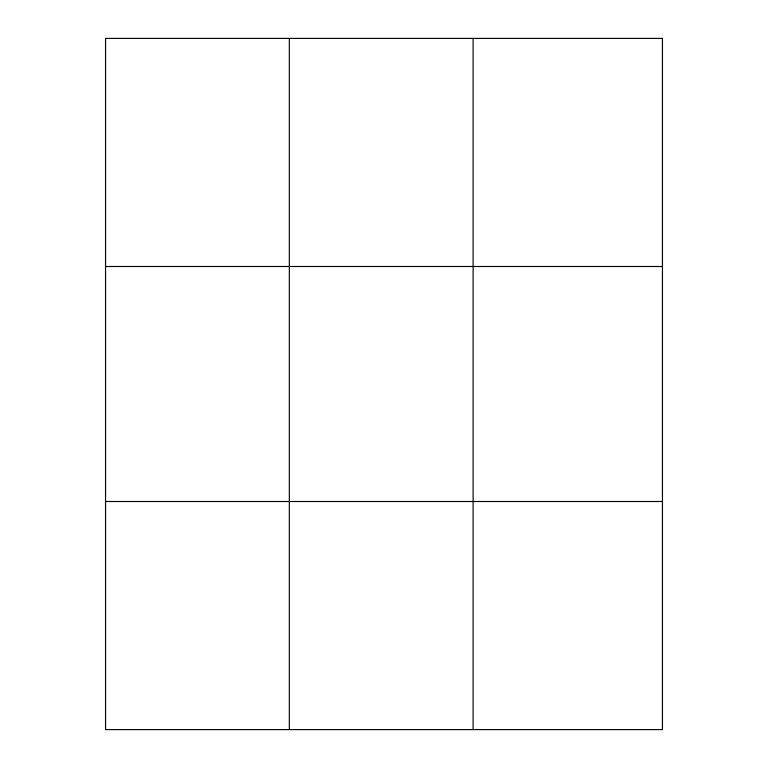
<?xml version="1.0" encoding="UTF-8"?>
<svg xmlns="http://www.w3.org/2000/svg" width="768" height="768" viewBox="0 0 768 768"><rect width="100%" height="100%" fill="white"/><g stroke="black" fill="none" stroke-linecap="round" stroke-linejoin="round"><path stroke-width="1.15" d="M289.325 729.6L289.325 38.4M473.107 729.6L473.107 38.4M105.552 266.496L662.448 266.496M105.552 501.504L662.448 501.504M662.448 38.4L662.448 729.6L105.552 729.6L105.552 38.4L662.448 38.4"/></g></svg>
